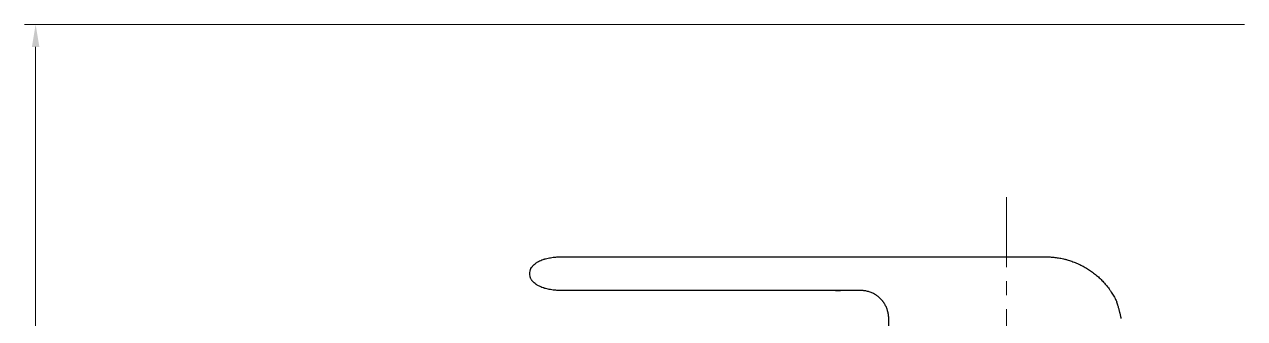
# Model space of a CAD drawing. Extents: x 0 to 1128, y 0 to 827.
# Drawn here: x 558.4 to 775.9, y 276.6 to 329 of the extents above; entities that cross this region are included whole.
import ezdxf

# ---------------------------------------------------------------- set-up
doc = ezdxf.new("R2010")
doc.units = 0
doc.header["$LTSCALE"] = 10
doc.header["$MEASUREMENT"] = 0
doc.linetypes.add('CENTER', pattern=[2, 1.25, -0.25, 0.25, -0.25])
doc.layers.get('0').update_dxf_attribs({"linetype": 'CONTINUOUS'})
doc.layers.add('1', color=7, linetype='CONTINUOUS')
doc.layers.add('DEF_LAYER_ASSEM_MEMBER', color=7, linetype='CONTINUOUS')

msp = doc.modelspace()

# ---------------------------------------------------------------- linework, layer by layer
at = {"color": 5, "lineweight": 9, "ltscale": 0.5}
for p, q in [((775.88, 328.96), (558.36, 328.96)), ((560.36, 324.96), (560.36, 110.08))]:
    msp.add_line(p, q, dxfattribs=at)
at = {"color": 5, "ltscale": 0.5}
msp.add_solid([(559.69, 324.96), (561.02, 324.96), (560.36, 328.96)], dxfattribs=at)
at = {"layer": '1', "color": 7, "linetype": 'Continuous', "lineweight": -3}
for p, q in [((654.44, 287.56), (699.94, 287.56)), ((699.94, 281.56), (654.44, 281.56)), ((699.94, 281.56), (699.94, 281.56))]:
    msp.add_line(p, q, dxfattribs=at)
for points, knots in [([(648.44, 284.56), (648.44, 284.72), (648.46, 284.87), (648.51, 285.1), (648.53, 285.17), (648.57, 285.26), (648.57, 285.28), (648.59, 285.32), (648.61, 285.37), (648.64, 285.42), (648.72, 285.6), (648.81, 285.72), (648.93, 285.88), (648.95, 285.91), (649, 285.97), (649.03, 286), (649.11, 286.08), (649.16, 286.13), (649.33, 286.29), (649.45, 286.38), (649.65, 286.52), (649.71, 286.56), (649.84, 286.64), (649.91, 286.68), (650.11, 286.79), (650.25, 286.85), (650.53, 286.98), (650.67, 287.03), (650.89, 287.11), (650.97, 287.13), (651.08, 287.17), (651.11, 287.18), (651.19, 287.2), (651.22, 287.21), (651.41, 287.26), (651.56, 287.3), (652.01, 287.39), (652.31, 287.44), (652.91, 287.51), (653.22, 287.53), (653.68, 287.55), (653.83, 287.56), (654.13, 287.56), (654.29, 287.56), (654.44, 287.56)], [0, 0, 0, 0, 0.0625, 0.0625, 0.09375, 0.09375, 0.101562, 0.101562, 0.109375, 0.125, 0.125, 0.1875, 0.1875, 0.203125, 0.203125, 0.21875, 0.21875, 0.25, 0.25, 0.3125, 0.3125, 0.34375, 0.34375, 0.375, 0.375, 0.4375, 0.4375, 0.5, 0.5, 0.53125, 0.53125, 0.546875, 0.546875, 0.5625, 0.5625, 0.625, 0.625, 0.75, 0.75, 0.875, 0.875, 0.9375, 0.9375, 1, 1, 1, 1]), ([(699.94, 287.56), (709.3, 287.56), (718.67, 287.56), (730.37, 287.56), (732.71, 287.56), (735.63, 287.56), (736.22, 287.56), (737.39, 287.56), (737.97, 287.56), (738.85, 287.56), (739.14, 287.56), (739.58, 287.56), (739.73, 287.56), (739.95, 287.56), (740.02, 287.56), (740.17, 287.56), (740.24, 287.56), (740.39, 287.56), (740.46, 287.56), (740.61, 287.56), (740.68, 287.56), (740.9, 287.56), (741.05, 287.55), (741.48, 287.53), (741.77, 287.5), (742.35, 287.43), (742.93, 287.35), (743.51, 287.23), (743.87, 287.14), (743.94, 287.12), (744.09, 287.08), (744.16, 287.06), (744.37, 287), (744.52, 286.96), (744.94, 286.82), (745.5, 286.63), (746.31, 286.28), (747.1, 285.89), (747.61, 285.59), (747.98, 285.36), (748.11, 285.28), (748.36, 285.11), (748.48, 285.03), (748.84, 284.77), (749.31, 284.41), (749.98, 283.83), (750.6, 283.21), (750.99, 282.77), (751.37, 282.31), (751.56, 282.08), (751.78, 281.78), (751.82, 281.72), (751.91, 281.6), (752.03, 281.42), (752.16, 281.23), (752.39, 280.86), (752.7, 280.35), (752.96, 279.83), (753.09, 279.56)], [0, 0, 0, 0, 0.5, 0.5, 0.625, 0.625, 0.65625, 0.65625, 0.6875, 0.6875, 0.703125, 0.703125, 0.710938, 0.710938, 0.714844, 0.714844, 0.71875, 0.71875, 0.722656, 0.722656, 0.726563, 0.726563, 0.734375, 0.734375, 0.75, 0.75, 0.765625, 0.78125, 0.78125, 0.785156, 0.785156, 0.789063, 0.789063, 0.796875, 0.796875, 0.8125, 0.828125, 0.84375, 0.859375, 0.859375, 0.867188, 0.867188, 0.875, 0.875, 0.890625, 0.90625, 0.921875, 0.9375, 0.9375, 0.953125, 0.953125, 0.957031, 0.957031, 0.960937, 0.96875, 0.96875, 0.984375, 1, 1, 1, 1]), ([(654.44, 281.56), (654.29, 281.56), (654.13, 281.56), (653.83, 281.57), (653.67, 281.57), (653.22, 281.59), (652.91, 281.61), (652.31, 281.69), (652, 281.73), (651.56, 281.83), (651.41, 281.87), (651.22, 281.92), (651.18, 281.93), (651.11, 281.95), (651.07, 281.96), (650.96, 282), (650.89, 282.02), (650.67, 282.09), (650.53, 282.15), (650.25, 282.27), (650.11, 282.34), (649.91, 282.45), (649.81, 282.51), (649.71, 282.57), (649.64, 282.61), (649.61, 282.63), (649.45, 282.74), (649.33, 282.84), (649.16, 282.99), (649.11, 283.05), (649, 283.16), (648.95, 283.22), (648.89, 283.29), (648.88, 283.31), (648.86, 283.34), (648.82, 283.39), (648.79, 283.43), (648.73, 283.53), (648.69, 283.6), (648.62, 283.74), (648.59, 283.81), (648.55, 283.9), (648.55, 283.92), (648.54, 283.95), (648.52, 284.01), (648.5, 284.07), (648.46, 284.25), (648.44, 284.41), (648.44, 284.56)], [0, 0, 0, 0, 0.0625, 0.0625, 0.125, 0.125, 0.25, 0.25, 0.375, 0.375, 0.4375, 0.4375, 0.453125, 0.453125, 0.46875, 0.46875, 0.5, 0.5, 0.5625, 0.5625, 0.625, 0.625, 0.65625, 0.671875, 0.671875, 0.6875, 0.6875, 0.75, 0.75, 0.78125, 0.78125, 0.8125, 0.8125, 0.820312, 0.820312, 0.828125, 0.84375, 0.84375, 0.875, 0.875, 0.90625, 0.90625, 0.914062, 0.914062, 0.921875, 0.9375, 0.9375, 1, 1, 1, 1]), ([(712.44, 271.06), (712.44, 271.94), (712.44, 272.81), (712.44, 274.12), (712.44, 274.56), (712.44, 275.22), (712.44, 275.44), (712.44, 275.87), (712.44, 276.09), (712.44, 276.37), (712.44, 276.42), (712.44, 276.53), (712.44, 276.58), (712.44, 276.75), (712.43, 276.86), (712.41, 277.18), (712.38, 277.4), (712.31, 277.72), (712.28, 277.82), (712.24, 277.96), (712.24, 277.98), (712.22, 278.03), (712.2, 278.11), (712.17, 278.19), (712.08, 278.45), (711.99, 278.65), (711.79, 279.03), (711.68, 279.22), (711.53, 279.45), (711.49, 279.49), (711.43, 279.58), (711.4, 279.62), (711.29, 279.75), (711.22, 279.84), (711, 280.08), (710.85, 280.23), (710.6, 280.44), (710.51, 280.51), (710.38, 280.61), (710.31, 280.66), (710.25, 280.7), (710.2, 280.73), (710.18, 280.75), (709.97, 280.88), (709.78, 280.99), (709.39, 281.17), (709.18, 281.25), (708.87, 281.36), (708.77, 281.39), (708.55, 281.44), (708.44, 281.46), (708.23, 281.5), (708.12, 281.52), (707.91, 281.54), (707.8, 281.55), (707.59, 281.56), (707.48, 281.56), (707.32, 281.56), (707.26, 281.56), (707.15, 281.56), (707.1, 281.56), (706.83, 281.56), (706.62, 281.56), (705.97, 281.56), (705.54, 281.56), (704.25, 281.56), (703.39, 281.56), (701.66, 281.56), (700.8, 281.56), (699.94, 281.56)], [0, 0, 0, 0, 0.125, 0.125, 0.1875, 0.1875, 0.21875, 0.21875, 0.25, 0.25, 0.257812, 0.257812, 0.265625, 0.265625, 0.28125, 0.28125, 0.3125, 0.3125, 0.328125, 0.328125, 0.332031, 0.332031, 0.335937, 0.34375, 0.34375, 0.375, 0.375, 0.40625, 0.40625, 0.414062, 0.414062, 0.421875, 0.421875, 0.4375, 0.4375, 0.46875, 0.46875, 0.484375, 0.484375, 0.492187, 0.496094, 0.496094, 0.5, 0.5, 0.53125, 0.53125, 0.5625, 0.5625, 0.578125, 0.578125, 0.59375, 0.59375, 0.609375, 0.609375, 0.625, 0.625, 0.640625, 0.640625, 0.648437, 0.648437, 0.65625, 0.65625, 0.6875, 0.6875, 0.75, 0.75, 0.875, 0.875, 1, 1, 1, 1]), ([(702.96, 281.56), (702.97, 281.56), (703.19, 281.56), (703.46, 281.56), (703.8, 281.56), (703.86, 281.56)], [0, 0, 0, 0, 0.041416, 0.849149, 1, 1, 1, 1]), ([(753.9, 276.56), (753.88, 276.66), (753.86, 276.76), (753.81, 276.95), (753.77, 277.14), (753.72, 277.33), (753.69, 277.47), (753.68, 277.52), (753.66, 277.59), (753.65, 277.61), (753.64, 277.66), (753.61, 277.77), (753.56, 277.97), (753.52, 278.13), (753.47, 278.3), (753.45, 278.37), (753.42, 278.47), (753.42, 278.49), (753.41, 278.53), (753.39, 278.58), (753.38, 278.63), (753.35, 278.74), (753.31, 278.87), (753.27, 278.99), (753.25, 279.07), (753.24, 279.1), (753.23, 279.14), (753.22, 279.15), (753.22, 279.17), (753.2, 279.24), (753.17, 279.33), (753.14, 279.4), (753.12, 279.46), (753.12, 279.48), (753.11, 279.51), (753.11, 279.51), (753.1, 279.52), (753.1, 279.53), (753.1, 279.54), (753.09, 279.56), (753.09, 279.56), (753.09, 279.56), (753.09, 279.56)], [0, 0, 0, 0, 0.062455, 0.062455, 0.12491, 0.187365, 0.187365, 0.218593, 0.218593, 0.234207, 0.234207, 0.249821, 0.312276, 0.374731, 0.374731, 0.437186, 0.437186, 0.4528, 0.4528, 0.468414, 0.499641, 0.499641, 0.562096, 0.624552, 0.624552, 0.655779, 0.655779, 0.671393, 0.671393, 0.687007, 0.749462, 0.811917, 0.811917, 0.874372, 0.874372, 0.889986, 0.889986, 0.9056, 0.936827, 0.936827, 0.999282, 1, 1, 1, 1])]:
    msp.add_open_spline(points, degree=3, knots=knots, dxfattribs=at)
at = {"layer": 'DEF_LAYER_ASSEM_MEMBER', "color": 1, "linetype": 'CENTER', "lineweight": 5}
msp.add_line((733.44, 298.21), (733.44, 141.31), dxfattribs=at)

doc.saveas('drawing.dxf')
